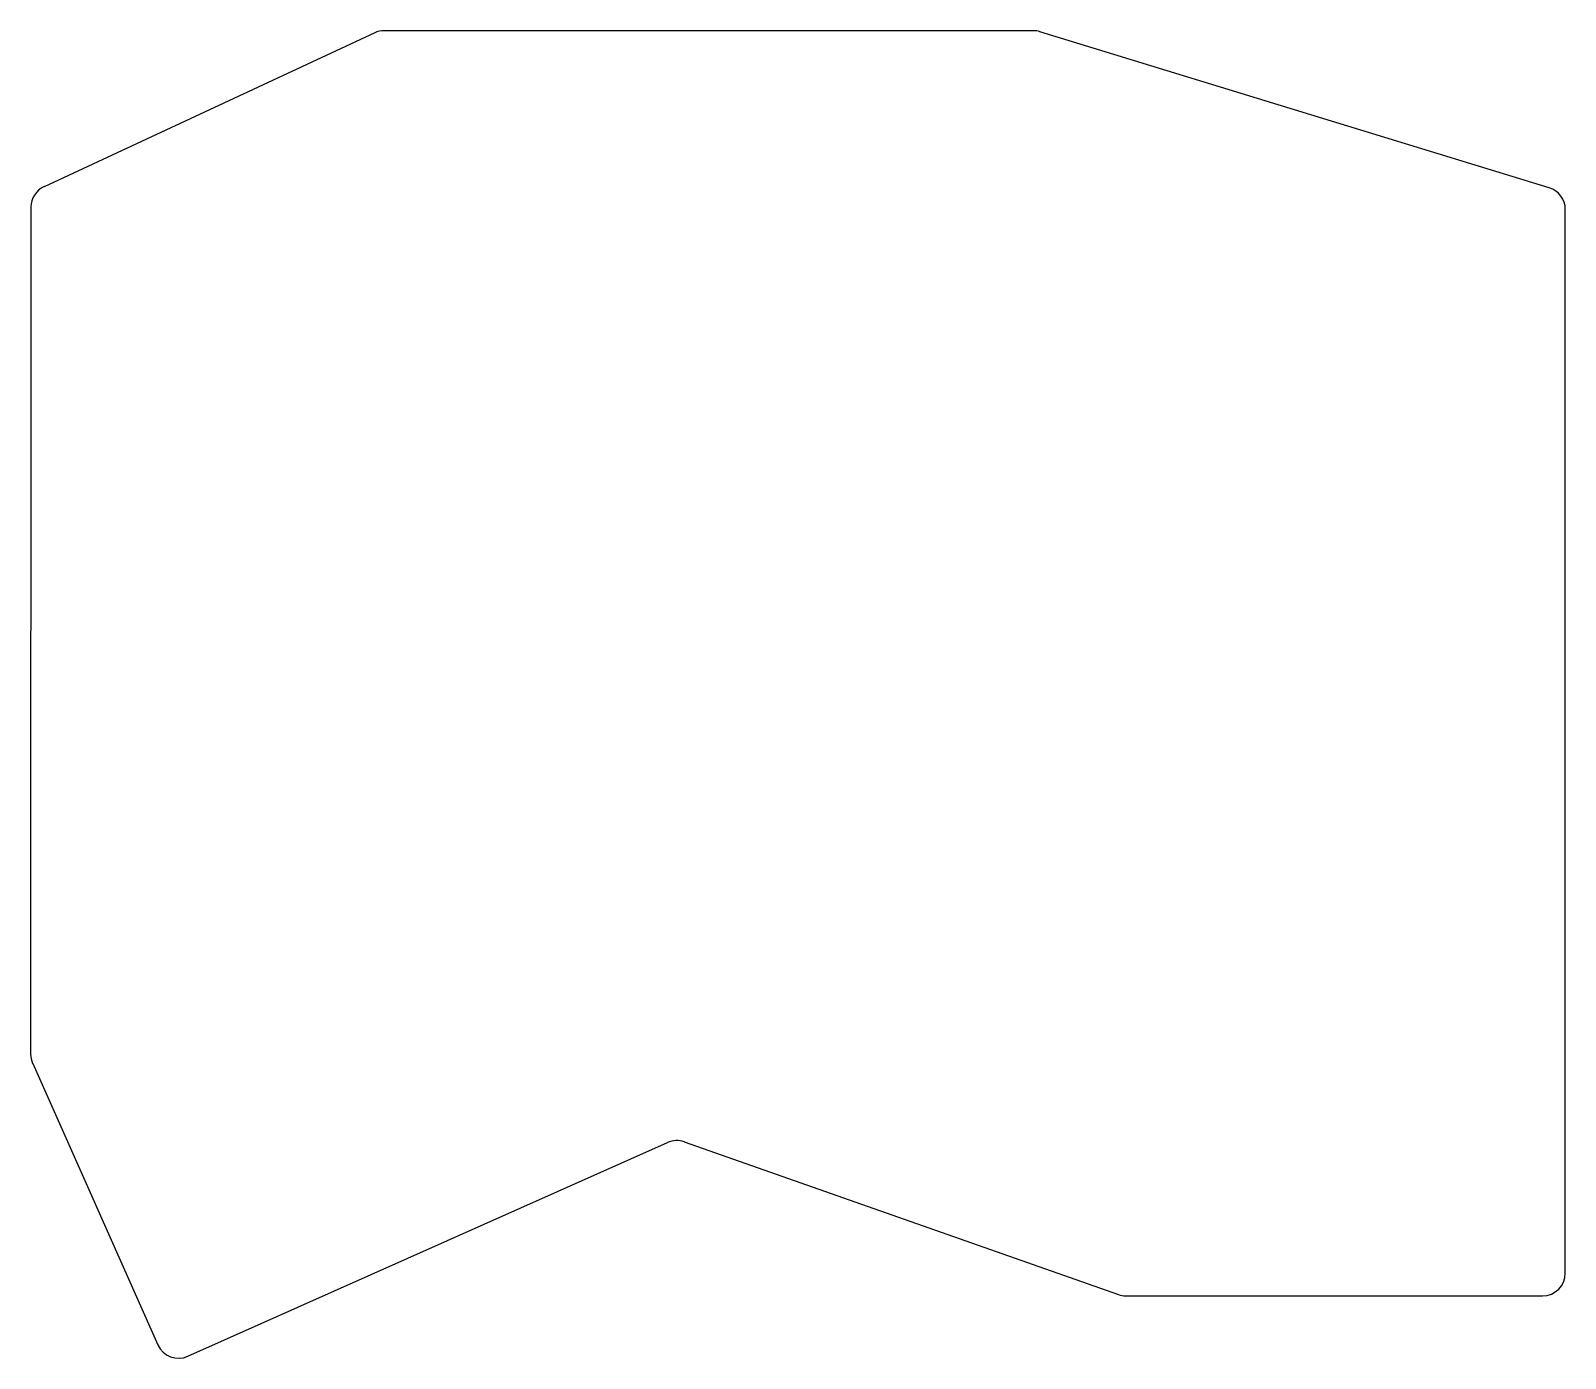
# Model space of a CAD drawing. Header units: millimetres. Extents: x 231 to 367, y -196 to -79.
import ezdxf

# ---------------------------------------------------------------- set-up
doc = ezdxf.new("R2010")
doc.units = ezdxf.units.MM

msp = doc.modelspace()

# ---------------------------------------------------------------- linework, layer by layer
at = {"linetype": 'CONTINUOUS'}
for p, q in [((261.73, -79.17), (232.56, -92.74)), ((319.83, -78.99), (262.57, -78.99)), ((365.34, -92.84), (320.41, -79.08)), ((231.4, -94.55), (231.38, -169.23)), ((366.75, -188.53), (366.75, -94.75)), ((231.56, -170.05), (242.6, -194.85)), ((245.24, -195.86), (287.56, -177.02)), ((289.04, -176.96), (327.33, -190.41)), ((327.99, -190.53), (364.75, -190.53))]:
    msp.add_line(p, q, dxfattribs=at)
for centre, start, end in [((262.57, -80.99), 90, 114.9337), ((319.83, -80.99), 72.9631, 90), ((233.4, -94.55), 114.9337, 179.9871), ((364.75, -94.75), 0, 72.9631), ((233.38, -169.23), 179.9871, 204), ((288.38, -178.84), 70.6389, 114), ((364.75, -188.53), 270, 0), ((327.99, -188.53), 250.6389, 270), ((244.43, -194.03), 204, 294)]:
    msp.add_arc(centre, 2, start, end, dxfattribs=at)

doc.saveas('drawing.dxf')
